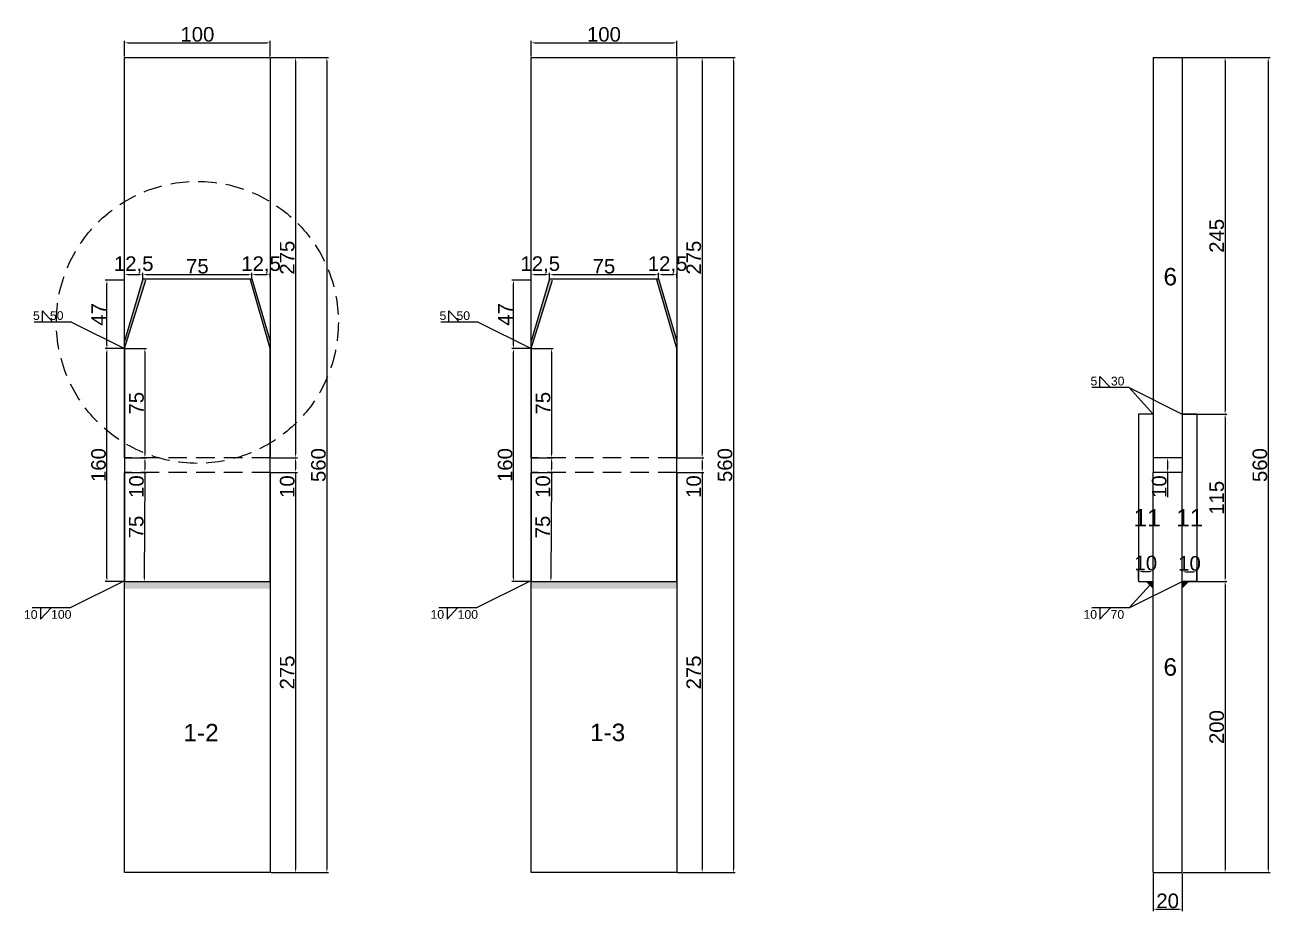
# Model space of a CAD drawing. Header units: millimetres. Extents: x 2042 to 9365, y 311 to 1128.
# Drawn here: x 7664 to 8520, y 391 to 1000 of the extents above; entities that cross this region are included whole.
import ezdxf

# ---------------------------------------------------------------- set-up
doc = ezdxf.new("R2010")
doc.units = ezdxf.units.MM
doc.linetypes.add('DASHED', pattern=[19.05, 12.7, -6.35])
for name, color, linetype in [('切平处', 3, 'DASHED'), ('尺寸标注', 6, 'Continuous'), ('标号', 4, 'Continuous'), ('焊缝', 250, 'Continuous')]:
    doc.layers.add(name, color=color, linetype=linetype)
doc.styles.get("Standard").update_dxf_attribs({"font": 'arial.ttf'})
doc.dimstyles.new('ISO-25-JHF', dxfattribs={"dimtxt": 10, "dimasz": 2.5, "dimexe": 1.25, "dimexo": 0.625, "dimtad": 1, "dimtxsty": 'Standard', "dimcen": 2.5, "dimadec": 0, "dimazin": 0, "dimtfac": 1, "dimtmove": 0, "dimatfit": 3, "dimfxl": 1, "dimarcsym": 0})

# ---------------------------------------------------------------- blocks, each defined once
blk = doc.blocks.new('*D207')
at = {"layer": 'Defpoints', "color": 0, "transparency": 16777216}
for p in [(8439.11, 417.42), (8459.11, 417.42), (8459.11, 392.23)]:
    blk.add_point(p, dxfattribs=at)
at = {"layer": '尺寸标注', "color": 0, "lineweight": -2, "transparency": 16777216}
for p, q in [((8439.11, 416.8), (8439.11, 390.98)), ((8459.11, 416.8), (8459.11, 390.98)), ((8441.61, 392.23), (8456.61, 392.23))]:
    blk.add_line(p, q, dxfattribs=at)
at = {"layer": '尺寸标注', "color": 0, "transparency": 16777216}
for points in [[(8441.61, 392.64), (8441.61, 391.81), (8439.11, 392.23)], [(8456.61, 392.64), (8456.61, 391.81), (8459.11, 392.23)]]:
    blk.add_solid(points, dxfattribs=at)
at = {"layer": '尺寸标注', "color": 0, "transparency": 16777216, "insert": (8449.11, 397.96), "char_height": 10, "attachment_point": 5}
blk.add_mtext('20', dxfattribs=at)
blk = doc.blocks.new('*D208')
at = {"layer": 'Defpoints', "color": 0, "transparency": 16777216}
for p in [(8429.11, 617.42), (8439.11, 624.31), (8439.11, 617.42)]:
    blk.add_point(p, dxfattribs=at)
at = {"layer": '尺寸标注', "color": 0, "lineweight": -2, "transparency": 16777216}
for p, q in [((8429.11, 618.05), (8429.11, 625.56)), ((8439.11, 618.05), (8439.11, 625.56)), ((8431.61, 624.31), (8436.61, 624.31))]:
    blk.add_line(p, q, dxfattribs=at)
at = {"layer": '尺寸标注', "color": 0, "transparency": 16777216}
for points in [[(8431.61, 624.72), (8431.61, 623.89), (8429.11, 624.31)], [(8436.61, 624.72), (8436.61, 623.89), (8439.11, 624.31)]]:
    blk.add_solid(points, dxfattribs=at)
at = {"layer": '尺寸标注', "color": 0, "transparency": 16777216, "insert": (8434.11, 630.04), "char_height": 10, "attachment_point": 5}
blk.add_mtext('10', dxfattribs=at)
blk = doc.blocks.new('*D209')
at = {"layer": 'Defpoints', "color": 0, "transparency": 16777216}
for p in [(8459.11, 617.42), (8469.11, 624.09), (8469.11, 617.42)]:
    blk.add_point(p, dxfattribs=at)
at = {"layer": '尺寸标注', "color": 0, "lineweight": -2, "transparency": 16777216}
for p, q in [((8459.11, 618.05), (8459.11, 625.34)), ((8469.11, 618.05), (8469.11, 625.34)), ((8461.61, 624.09), (8466.61, 624.09))]:
    blk.add_line(p, q, dxfattribs=at)
at = {"layer": '尺寸标注', "color": 0, "transparency": 16777216}
for points in [[(8461.61, 624.51), (8461.61, 623.68), (8459.11, 624.09)], [(8466.61, 624.51), (8466.61, 623.68), (8469.11, 624.09)]]:
    blk.add_solid(points, dxfattribs=at)
at = {"layer": '尺寸标注', "color": 0, "transparency": 16777216, "insert": (8464.11, 629.82), "char_height": 10, "attachment_point": 5}
blk.add_mtext('10', dxfattribs=at)
blk = doc.blocks.new('*D210')
at = {"layer": 'Defpoints', "color": 0, "transparency": 16777216}
for p in [(8459.11, 977.42), (8459.11, 732.42), (8488.58, 732.42)]:
    blk.add_point(p, dxfattribs=at)
at = {"layer": '尺寸标注', "color": 0, "lineweight": -2, "transparency": 16777216}
for p, q in [((8459.74, 977.42), (8489.83, 977.42)), ((8488.58, 974.92), (8488.58, 734.92)), ((8459.74, 732.42), (8489.83, 732.42))]:
    blk.add_line(p, q, dxfattribs=at)
at = {"layer": '尺寸标注', "color": 0, "transparency": 16777216}
for points in [[(8488.16, 974.92), (8489, 974.92), (8488.58, 977.42)], [(8488.16, 734.92), (8489, 734.92), (8488.58, 732.42)]]:
    blk.add_solid(points, dxfattribs=at)
at = {"layer": '尺寸标注', "color": 0, "transparency": 16777216, "insert": (8482.85, 854.92), "char_height": 10, "attachment_point": 5, "rotation": 90}
blk.add_mtext('245', dxfattribs=at)
blk = doc.blocks.new('*D211')
at = {"layer": 'Defpoints', "color": 0, "transparency": 16777216}
for p in [(8469.11, 732.42), (8469.11, 617.42), (8488.58, 617.42)]:
    blk.add_point(p, dxfattribs=at)
at = {"layer": '尺寸标注', "color": 0, "lineweight": -2, "transparency": 16777216}
for p, q in [((8469.74, 732.42), (8489.83, 732.42)), ((8488.58, 729.92), (8488.58, 619.92)), ((8469.74, 617.42), (8489.83, 617.42))]:
    blk.add_line(p, q, dxfattribs=at)
at = {"layer": '尺寸标注', "color": 0, "transparency": 16777216}
for points in [[(8488.16, 729.92), (8489, 729.92), (8488.58, 732.42)], [(8488.16, 619.92), (8489, 619.92), (8488.58, 617.42)]]:
    blk.add_solid(points, dxfattribs=at)
at = {"layer": '尺寸标注', "color": 0, "transparency": 16777216, "insert": (8482.85, 674.92), "char_height": 10, "attachment_point": 5, "rotation": 90}
blk.add_mtext('115', dxfattribs=at)
blk = doc.blocks.new('*D212')
at = {"layer": 'Defpoints', "color": 0, "transparency": 16777216}
for p in [(8459.11, 617.42), (8459.11, 417.42), (8488.58, 417.42)]:
    blk.add_point(p, dxfattribs=at)
at = {"layer": '尺寸标注', "color": 0, "lineweight": -2, "transparency": 16777216}
for p, q in [((8459.74, 617.42), (8489.83, 617.42)), ((8488.58, 614.92), (8488.58, 419.92)), ((8459.74, 417.42), (8489.83, 417.42))]:
    blk.add_line(p, q, dxfattribs=at)
at = {"layer": '尺寸标注', "color": 0, "transparency": 16777216}
for points in [[(8488.16, 614.92), (8489, 614.92), (8488.58, 617.42)], [(8488.16, 419.92), (8489, 419.92), (8488.58, 417.42)]]:
    blk.add_solid(points, dxfattribs=at)
at = {"layer": '尺寸标注', "color": 0, "transparency": 16777216, "insert": (8482.85, 517.42), "char_height": 10, "attachment_point": 5, "rotation": 90}
blk.add_mtext('200', dxfattribs=at)
blk = doc.blocks.new('*D171')
at = {"layer": 'Defpoints', "color": 0, "transparency": 16777216}
for p in [(8459.74, 977.42), (8459.74, 417.42), (8518.25, 417.42)]:
    blk.add_point(p, dxfattribs=at)
at = {"layer": '尺寸标注', "color": 0, "lineweight": -2, "transparency": 16777216}
for p, q in [((8460.36, 977.42), (8519.5, 977.42)), ((8518.25, 974.92), (8518.25, 419.92)), ((8460.36, 417.42), (8519.5, 417.42))]:
    blk.add_line(p, q, dxfattribs=at)
at = {"layer": '尺寸标注', "color": 0, "transparency": 16777216}
for points in [[(8517.83, 974.92), (8518.67, 974.92), (8518.25, 977.42)], [(8517.83, 419.92), (8518.67, 419.92), (8518.25, 417.42)]]:
    blk.add_solid(points, dxfattribs=at)
at = {"layer": '尺寸标注', "color": 0, "transparency": 16777216, "insert": (8512.52, 697.42), "char_height": 10, "attachment_point": 5, "rotation": 90}
blk.add_mtext('560', dxfattribs=at)
blk = doc.blocks.new('*D213')
at = {"layer": 'Defpoints', "color": 0, "transparency": 16777216}
for p in [(8459.11, 702.42), (8449.11, 692.42), (8459.11, 692.42)]:
    blk.add_point(p, dxfattribs=at)
at = {"layer": '尺寸标注', "color": 0, "lineweight": -2, "transparency": 16777216}
for p, q in [((8458.49, 702.42), (8447.86, 702.42)), ((8449.11, 699.92), (8449.11, 694.92)), ((8458.49, 692.42), (8447.86, 692.42)), ((8449.11, 692.42), (8449.11, 675.32))]:
    blk.add_line(p, q, dxfattribs=at)
at = {"layer": '尺寸标注', "color": 0, "transparency": 16777216}
for points in [[(8448.7, 699.92), (8449.53, 699.92), (8449.11, 702.42)], [(8448.7, 694.92), (8449.53, 694.92), (8449.11, 692.42)]]:
    blk.add_solid(points, dxfattribs=at)
at = {"layer": '尺寸标注', "color": 0, "transparency": 16777216, "insert": (8443.38, 682.62), "char_height": 10, "attachment_point": 5, "rotation": 90}
blk.add_mtext('10', dxfattribs=at)
blk = doc.blocks.new('*D252')
at = {"layer": 'Defpoints', "color": 0, "transparency": 16777216}
for p in [(7832.44, 987.56), (7732.44, 977.42), (7832.44, 977.42)]:
    blk.add_point(p, dxfattribs=at)
at = {"layer": '尺寸标注', "color": 0, "lineweight": -2, "transparency": 16777216}
for p, q in [((7732.44, 978.05), (7732.44, 988.81)), ((7734.94, 987.56), (7829.94, 987.56)), ((7832.44, 978.05), (7832.44, 988.81))]:
    blk.add_line(p, q, dxfattribs=at)
at = {"layer": '尺寸标注', "color": 0, "transparency": 16777216}
for points in [[(7734.94, 987.98), (7734.94, 987.14), (7732.44, 987.56)], [(7829.94, 987.98), (7829.94, 987.14), (7832.44, 987.56)]]:
    blk.add_solid(points, dxfattribs=at)
at = {"layer": '尺寸标注', "color": 0, "transparency": 16777216, "insert": (7782.44, 993.29), "char_height": 10, "attachment_point": 5}
blk.add_mtext('100', dxfattribs=at)
blk = doc.blocks.new('*D253')
at = {"layer": 'Defpoints', "color": 0, "transparency": 16777216}
for p in [(7832.44, 977.42), (7832.44, 702.42), (7849.92, 702.42)]:
    blk.add_point(p, dxfattribs=at)
at = {"layer": '尺寸标注', "color": 0, "lineweight": -2, "transparency": 16777216}
for p, q in [((7833.07, 977.42), (7851.17, 977.42)), ((7849.92, 974.92), (7849.92, 704.92)), ((7833.07, 702.42), (7851.17, 702.42))]:
    blk.add_line(p, q, dxfattribs=at)
at = {"layer": '尺寸标注', "color": 0, "transparency": 16777216}
for points in [[(7849.51, 974.92), (7850.34, 974.92), (7849.92, 977.42)], [(7849.51, 704.92), (7850.34, 704.92), (7849.92, 702.42)]]:
    blk.add_solid(points, dxfattribs=at)
at = {"layer": '尺寸标注', "color": 0, "transparency": 16777216, "insert": (7844.19, 839.92), "char_height": 10, "attachment_point": 5, "rotation": 90}
blk.add_mtext('275', dxfattribs=at)
blk = doc.blocks.new('*D246')
at = {"layer": 'Defpoints', "color": 0, "transparency": 16777216}
for p in [(7720.29, 777.42), (7732.44, 777.42), (7732.44, 617.42)]:
    blk.add_point(p, dxfattribs=at)
at = {"layer": '尺寸标注', "color": 0, "lineweight": -2, "transparency": 16777216}
for p, q in [((7731.82, 777.42), (7719.04, 777.42)), ((7720.29, 619.92), (7720.29, 774.92)), ((7731.82, 617.42), (7719.04, 617.42))]:
    blk.add_line(p, q, dxfattribs=at)
at = {"layer": '尺寸标注', "color": 0, "transparency": 16777216}
for points in [[(7719.87, 774.92), (7720.7, 774.92), (7720.29, 777.42)], [(7719.87, 619.92), (7720.7, 619.92), (7720.29, 617.42)]]:
    blk.add_solid(points, dxfattribs=at)
at = {"layer": '尺寸标注', "color": 0, "transparency": 16777216, "insert": (7714.55, 697.42), "char_height": 10, "attachment_point": 5, "rotation": 90}
blk.add_mtext('160', dxfattribs=at)
blk = doc.blocks.new('*D254')
at = {"layer": 'Defpoints', "color": 0, "transparency": 16777216}
for p in [(7832.44, 702.42), (7832.44, 692.42), (7849.92, 692.42)]:
    blk.add_point(p, dxfattribs=at)
at = {"layer": '尺寸标注', "color": 0, "lineweight": -2, "transparency": 16777216}
for p, q in [((7833.07, 702.42), (7851.17, 702.42)), ((7849.92, 699.92), (7849.92, 694.92)), ((7833.07, 692.42), (7851.17, 692.42)), ((7849.92, 692.42), (7849.92, 675.32))]:
    blk.add_line(p, q, dxfattribs=at)
at = {"layer": '尺寸标注', "color": 0, "transparency": 16777216}
for points in [[(7849.51, 699.92), (7850.34, 699.92), (7849.92, 702.42)], [(7849.51, 694.92), (7850.34, 694.92), (7849.92, 692.42)]]:
    blk.add_solid(points, dxfattribs=at)
at = {"layer": '尺寸标注', "color": 0, "transparency": 16777216, "insert": (7844.19, 682.62), "char_height": 10, "attachment_point": 5, "rotation": 90}
blk.add_mtext('10', dxfattribs=at)
blk = doc.blocks.new('*D255')
at = {"layer": 'Defpoints', "color": 0, "transparency": 16777216}
for p in [(7832.44, 692.42), (7832.44, 417.42), (7849.92, 417.42)]:
    blk.add_point(p, dxfattribs=at)
at = {"layer": '尺寸标注', "color": 0, "lineweight": -2, "transparency": 16777216}
for p, q in [((7833.07, 692.42), (7851.17, 692.42)), ((7849.92, 689.92), (7849.92, 419.92)), ((7833.07, 417.42), (7851.17, 417.42))]:
    blk.add_line(p, q, dxfattribs=at)
at = {"layer": '尺寸标注', "color": 0, "transparency": 16777216}
for points in [[(7849.51, 689.92), (7850.34, 689.92), (7849.92, 692.42)], [(7849.51, 419.92), (7850.34, 419.92), (7849.92, 417.42)]]:
    blk.add_solid(points, dxfattribs=at)
at = {"layer": '尺寸标注', "color": 0, "transparency": 16777216, "insert": (7844.19, 554.92), "char_height": 10, "attachment_point": 5, "rotation": 90}
blk.add_mtext('275', dxfattribs=at)
blk = doc.blocks.new('*D247')
at = {"layer": 'Defpoints', "color": 0, "transparency": 16777216}
for p in [(7832.44, 977.42), (7832.44, 417.42), (7871.37, 417.42)]:
    blk.add_point(p, dxfattribs=at)
at = {"layer": '尺寸标注', "color": 0, "lineweight": -2, "transparency": 16777216}
for p, q in [((7833.07, 977.42), (7872.62, 977.42)), ((7871.37, 974.92), (7871.37, 419.92)), ((7833.07, 417.42), (7872.62, 417.42))]:
    blk.add_line(p, q, dxfattribs=at)
at = {"layer": '尺寸标注', "color": 0, "transparency": 16777216}
for points in [[(7870.96, 974.92), (7871.79, 974.92), (7871.37, 977.42)], [(7870.96, 419.92), (7871.79, 419.92), (7871.37, 417.42)]]:
    blk.add_solid(points, dxfattribs=at)
at = {"layer": '尺寸标注', "color": 0, "transparency": 16777216, "insert": (7865.64, 697.42), "char_height": 10, "attachment_point": 5, "rotation": 90}
blk.add_mtext('560', dxfattribs=at)
blk = doc.blocks.new('*D256')
at = {"layer": 'Defpoints', "color": 0, "transparency": 16777216}
for p in [(7732.44, 777.42), (7732.44, 702.42), (7746.33, 702.42)]:
    blk.add_point(p, dxfattribs=at)
at = {"layer": '尺寸标注', "color": 0, "lineweight": -2, "transparency": 16777216}
for p, q in [((7733.07, 777.42), (7747.58, 777.42)), ((7746.33, 774.92), (7746.33, 704.92)), ((7733.07, 702.42), (7747.58, 702.42))]:
    blk.add_line(p, q, dxfattribs=at)
at = {"layer": '尺寸标注', "color": 0, "transparency": 16777216}
for points in [[(7745.92, 774.92), (7746.75, 774.92), (7746.33, 777.42)], [(7745.92, 704.92), (7746.75, 704.92), (7746.33, 702.42)]]:
    blk.add_solid(points, dxfattribs=at)
at = {"layer": '尺寸标注', "color": 0, "transparency": 16777216, "insert": (7740.62, 739.92), "char_height": 10, "attachment_point": 5, "rotation": 90}
blk.add_mtext('75', dxfattribs=at)
blk = doc.blocks.new('*D257')
at = {"layer": 'Defpoints', "color": 0, "transparency": 16777216}
for p in [(7732.44, 702.42), (7732.44, 692.42), (7746.33, 692.42)]:
    blk.add_point(p, dxfattribs=at)
at = {"layer": '尺寸标注', "color": 0, "lineweight": -2, "transparency": 16777216}
for p, q in [((7733.07, 702.42), (7747.58, 702.42)), ((7746.33, 699.92), (7746.33, 694.92)), ((7733.07, 692.42), (7747.58, 692.42)), ((7746.33, 692.42), (7746.33, 675.32))]:
    blk.add_line(p, q, dxfattribs=at)
at = {"layer": '尺寸标注', "color": 0, "transparency": 16777216}
for points in [[(7745.92, 699.92), (7746.75, 699.92), (7746.33, 702.42)], [(7745.92, 694.92), (7746.75, 694.92), (7746.33, 692.42)]]:
    blk.add_solid(points, dxfattribs=at)
at = {"layer": '尺寸标注', "color": 0, "transparency": 16777216, "insert": (7740.6, 682.62), "char_height": 10, "attachment_point": 5, "rotation": 90}
blk.add_mtext('10', dxfattribs=at)
blk = doc.blocks.new('*D248')
at = {"layer": 'Defpoints', "color": 0, "transparency": 16777216}
for p in [(7732.44, 692.42), (7732.08, 617.42), (7745.97, 617.36)]:
    blk.add_point(p, dxfattribs=at)
at = {"layer": '尺寸标注', "color": 0, "lineweight": -2, "transparency": 16777216}
for p, q in [((7733.07, 692.42), (7747.58, 692.35)), ((7746.32, 689.86), (7745.98, 619.86)), ((7732.7, 617.42), (7747.22, 617.35))]:
    blk.add_line(p, q, dxfattribs=at)
at = {"layer": '尺寸标注', "color": 0, "transparency": 16777216}
for points in [[(7745.91, 689.86), (7746.74, 689.85), (7746.33, 692.36)], [(7745.56, 619.86), (7746.4, 619.85), (7745.97, 617.36)]]:
    blk.add_solid(points, dxfattribs=at)
at = {"layer": '尺寸标注', "color": 0, "transparency": 16777216, "insert": (7740.44, 654.88), "char_height": 10, "attachment_point": 5, "rotation": 89.72111}
blk.add_mtext('75', dxfattribs=at)
blk = doc.blocks.new('*D258')
at = {"layer": 'Defpoints', "color": 0, "transparency": 16777216}
for p in [(7720.29, 824.42), (7732.44, 824.42), (7732.44, 777.42)]:
    blk.add_point(p, dxfattribs=at)
at = {"layer": '尺寸标注', "color": 0, "lineweight": -2, "transparency": 16777216}
for p, q in [((7731.82, 824.42), (7719.04, 824.42)), ((7720.29, 779.92), (7720.29, 821.92)), ((7731.82, 777.42), (7719.04, 777.42))]:
    blk.add_line(p, q, dxfattribs=at)
at = {"layer": '尺寸标注', "color": 0, "transparency": 16777216}
for points in [[(7719.87, 821.92), (7720.7, 821.92), (7720.29, 824.42)], [(7719.87, 779.92), (7720.7, 779.92), (7720.29, 777.42)]]:
    blk.add_solid(points, dxfattribs=at)
at = {"layer": '尺寸标注', "color": 0, "transparency": 16777216, "insert": (7714.66, 800.92), "char_height": 10, "attachment_point": 5, "rotation": 89.99989}
blk.add_mtext('47', dxfattribs=at)
blk = doc.blocks.new('*D249')
at = {"layer": 'Defpoints', "color": 0, "transparency": 16777216}
for p in [(7732.44, 824.83), (7744.94, 828.27), (7744.94, 824.83)]:
    blk.add_point(p, dxfattribs=at)
at = {"layer": '尺寸标注', "color": 0, "lineweight": -2, "transparency": 16777216}
for p, q in [((7732.44, 825.45), (7732.44, 829.52)), ((7734.94, 828.27), (7742.44, 828.27)), ((7744.94, 825.45), (7744.94, 829.52))]:
    blk.add_line(p, q, dxfattribs=at)
at = {"layer": '尺寸标注', "color": 0, "transparency": 16777216}
for points in [[(7734.94, 828.68), (7734.94, 827.85), (7732.44, 828.27)], [(7742.44, 828.68), (7742.44, 827.85), (7744.94, 828.27)]]:
    blk.add_solid(points, dxfattribs=at)
at = {"layer": '尺寸标注', "color": 0, "transparency": 16777216, "insert": (7738.69, 834.9), "char_height": 10, "attachment_point": 5}
blk.add_mtext('12,5', dxfattribs=at)
blk = doc.blocks.new('*D250')
at = {"layer": 'Defpoints', "color": 0, "transparency": 16777216}
for p in [(7744.94, 824.78), (7819.94, 828.27), (7819.94, 824.78)]:
    blk.add_point(p, dxfattribs=at)
at = {"layer": '尺寸标注', "color": 0, "lineweight": -2, "transparency": 16777216}
for p, q in [((7744.94, 825.41), (7744.94, 829.52)), ((7747.44, 828.27), (7817.44, 828.27)), ((7819.94, 825.41), (7819.94, 829.52))]:
    blk.add_line(p, q, dxfattribs=at)
at = {"layer": '尺寸标注', "color": 0, "transparency": 16777216}
for points in [[(7747.44, 828.68), (7747.44, 827.85), (7744.94, 828.27)], [(7817.44, 828.68), (7817.44, 827.85), (7819.94, 828.27)]]:
    blk.add_solid(points, dxfattribs=at)
at = {"layer": '尺寸标注', "color": 0, "transparency": 16777216, "insert": (7782.44, 833.98), "char_height": 10, "attachment_point": 5}
blk.add_mtext('75', dxfattribs=at)
blk = doc.blocks.new('*D251')
at = {"layer": 'Defpoints', "color": 0, "transparency": 16777216}
for p in [(7819.94, 825.41), (7832.44, 828.27), (7832.44, 825.41)]:
    blk.add_point(p, dxfattribs=at)
at = {"layer": '尺寸标注', "color": 0, "lineweight": -2, "transparency": 16777216}
for p, q in [((7819.94, 826.03), (7819.94, 829.52)), ((7822.44, 828.27), (7829.94, 828.27)), ((7832.44, 826.03), (7832.44, 829.52))]:
    blk.add_line(p, q, dxfattribs=at)
at = {"layer": '尺寸标注', "color": 0, "transparency": 16777216}
for points in [[(7822.44, 828.68), (7822.44, 827.85), (7819.94, 828.27)], [(7829.94, 828.68), (7829.94, 827.85), (7832.44, 828.27)]]:
    blk.add_solid(points, dxfattribs=at)
at = {"layer": '尺寸标注', "color": 0, "transparency": 16777216, "insert": (7826.19, 834.9), "char_height": 10, "attachment_point": 5}
blk.add_mtext('12,5', dxfattribs=at)
blk = doc.blocks.new('*D265')
at = {"layer": 'Defpoints', "color": 0, "transparency": 16777216}
for p in [(8111.78, 987.56), (8011.78, 977.42), (8111.78, 977.42)]:
    blk.add_point(p, dxfattribs=at)
at = {"layer": '尺寸标注', "color": 0, "lineweight": -2, "transparency": 16777216}
for p, q in [((8011.78, 978.05), (8011.78, 988.81)), ((8014.28, 987.56), (8109.28, 987.56)), ((8111.78, 978.05), (8111.78, 988.81))]:
    blk.add_line(p, q, dxfattribs=at)
at = {"layer": '尺寸标注', "color": 0, "transparency": 16777216}
for points in [[(8014.28, 987.98), (8014.28, 987.14), (8011.78, 987.56)], [(8109.28, 987.98), (8109.28, 987.14), (8111.78, 987.56)]]:
    blk.add_solid(points, dxfattribs=at)
at = {"layer": '尺寸标注', "color": 0, "transparency": 16777216, "insert": (8061.78, 993.29), "char_height": 10, "attachment_point": 5}
blk.add_mtext('100', dxfattribs=at)
blk = doc.blocks.new('*D266')
at = {"layer": 'Defpoints', "color": 0, "transparency": 16777216}
for p in [(8111.78, 977.42), (8111.78, 702.42), (8129.26, 702.42)]:
    blk.add_point(p, dxfattribs=at)
at = {"layer": '尺寸标注', "color": 0, "lineweight": -2, "transparency": 16777216}
for p, q in [((8112.41, 977.42), (8130.51, 977.42)), ((8129.26, 974.92), (8129.26, 704.92)), ((8112.41, 702.42), (8130.51, 702.42))]:
    blk.add_line(p, q, dxfattribs=at)
at = {"layer": '尺寸标注', "color": 0, "transparency": 16777216}
for points in [[(8128.85, 974.92), (8129.68, 974.92), (8129.26, 977.42)], [(8128.85, 704.92), (8129.68, 704.92), (8129.26, 702.42)]]:
    blk.add_solid(points, dxfattribs=at)
at = {"layer": '尺寸标注', "color": 0, "transparency": 16777216, "insert": (8123.53, 839.92), "char_height": 10, "attachment_point": 5, "rotation": 90}
blk.add_mtext('275', dxfattribs=at)
blk = doc.blocks.new('*D259')
at = {"layer": 'Defpoints', "color": 0, "transparency": 16777216}
for p in [(7999.63, 777.42), (8011.78, 777.42), (8011.78, 617.42)]:
    blk.add_point(p, dxfattribs=at)
at = {"layer": '尺寸标注', "color": 0, "lineweight": -2, "transparency": 16777216}
for p, q in [((8011.16, 777.42), (7998.38, 777.42)), ((7999.63, 619.92), (7999.63, 774.92)), ((8011.16, 617.42), (7998.38, 617.42))]:
    blk.add_line(p, q, dxfattribs=at)
at = {"layer": '尺寸标注', "color": 0, "transparency": 16777216}
for points in [[(7999.21, 774.92), (8000.04, 774.92), (7999.63, 777.42)], [(7999.21, 619.92), (8000.04, 619.92), (7999.63, 617.42)]]:
    blk.add_solid(points, dxfattribs=at)
at = {"layer": '尺寸标注', "color": 0, "transparency": 16777216, "insert": (7993.9, 697.42), "char_height": 10, "attachment_point": 5, "rotation": 90}
blk.add_mtext('160', dxfattribs=at)
blk = doc.blocks.new('*D267')
at = {"layer": 'Defpoints', "color": 0, "transparency": 16777216}
for p in [(8111.78, 702.42), (8111.78, 692.42), (8129.26, 692.42)]:
    blk.add_point(p, dxfattribs=at)
at = {"layer": '尺寸标注', "color": 0, "lineweight": -2, "transparency": 16777216}
for p, q in [((8112.41, 702.42), (8130.51, 702.42)), ((8129.26, 699.92), (8129.26, 694.92)), ((8112.41, 692.42), (8130.51, 692.42)), ((8129.26, 692.42), (8129.26, 675.32))]:
    blk.add_line(p, q, dxfattribs=at)
at = {"layer": '尺寸标注', "color": 0, "transparency": 16777216}
for points in [[(8128.85, 699.92), (8129.68, 699.92), (8129.26, 702.42)], [(8128.85, 694.92), (8129.68, 694.92), (8129.26, 692.42)]]:
    blk.add_solid(points, dxfattribs=at)
at = {"layer": '尺寸标注', "color": 0, "transparency": 16777216, "insert": (8123.53, 682.62), "char_height": 10, "attachment_point": 5, "rotation": 90}
blk.add_mtext('10', dxfattribs=at)
blk = doc.blocks.new('*D268')
at = {"layer": 'Defpoints', "color": 0, "transparency": 16777216}
for p in [(8111.78, 692.42), (8111.78, 417.42), (8129.26, 417.42)]:
    blk.add_point(p, dxfattribs=at)
at = {"layer": '尺寸标注', "color": 0, "lineweight": -2, "transparency": 16777216}
for p, q in [((8112.41, 692.42), (8130.51, 692.42)), ((8129.26, 689.92), (8129.26, 419.92)), ((8112.41, 417.42), (8130.51, 417.42))]:
    blk.add_line(p, q, dxfattribs=at)
at = {"layer": '尺寸标注', "color": 0, "transparency": 16777216}
for points in [[(8128.85, 689.92), (8129.68, 689.92), (8129.26, 692.42)], [(8128.85, 419.92), (8129.68, 419.92), (8129.26, 417.42)]]:
    blk.add_solid(points, dxfattribs=at)
at = {"layer": '尺寸标注', "color": 0, "transparency": 16777216, "insert": (8123.53, 554.92), "char_height": 10, "attachment_point": 5, "rotation": 90}
blk.add_mtext('275', dxfattribs=at)
blk = doc.blocks.new('*D260')
at = {"layer": 'Defpoints', "color": 0, "transparency": 16777216}
for p in [(8111.78, 977.42), (8111.78, 417.42), (8150.72, 417.42)]:
    blk.add_point(p, dxfattribs=at)
at = {"layer": '尺寸标注', "color": 0, "lineweight": -2, "transparency": 16777216}
for p, q in [((8112.41, 977.42), (8151.97, 977.42)), ((8150.72, 974.92), (8150.72, 419.92)), ((8112.41, 417.42), (8151.97, 417.42))]:
    blk.add_line(p, q, dxfattribs=at)
at = {"layer": '尺寸标注', "color": 0, "transparency": 16777216}
for points in [[(8150.3, 974.92), (8151.13, 974.92), (8150.72, 977.42)], [(8150.3, 419.92), (8151.13, 419.92), (8150.72, 417.42)]]:
    blk.add_solid(points, dxfattribs=at)
at = {"layer": '尺寸标注', "color": 0, "transparency": 16777216, "insert": (8144.98, 697.42), "char_height": 10, "attachment_point": 5, "rotation": 90}
blk.add_mtext('560', dxfattribs=at)
blk = doc.blocks.new('*D269')
at = {"layer": 'Defpoints', "color": 0, "transparency": 16777216}
for p in [(8011.78, 777.42), (8011.78, 702.42), (8025.68, 702.42)]:
    blk.add_point(p, dxfattribs=at)
at = {"layer": '尺寸标注', "color": 0, "lineweight": -2, "transparency": 16777216}
for p, q in [((8012.41, 777.42), (8026.93, 777.42)), ((8025.68, 774.92), (8025.68, 704.92)), ((8012.41, 702.42), (8026.93, 702.42))]:
    blk.add_line(p, q, dxfattribs=at)
at = {"layer": '尺寸标注', "color": 0, "transparency": 16777216}
for points in [[(8025.26, 774.92), (8026.09, 774.92), (8025.68, 777.42)], [(8025.26, 704.92), (8026.09, 704.92), (8025.68, 702.42)]]:
    blk.add_solid(points, dxfattribs=at)
at = {"layer": '尺寸标注', "color": 0, "transparency": 16777216, "insert": (8019.97, 739.92), "char_height": 10, "attachment_point": 5, "rotation": 90}
blk.add_mtext('75', dxfattribs=at)
blk = doc.blocks.new('*D270')
at = {"layer": 'Defpoints', "color": 0, "transparency": 16777216}
for p in [(8011.78, 702.42), (8011.78, 692.42), (8025.68, 692.42)]:
    blk.add_point(p, dxfattribs=at)
at = {"layer": '尺寸标注', "color": 0, "lineweight": -2, "transparency": 16777216}
for p, q in [((8012.41, 702.42), (8026.93, 702.42)), ((8025.68, 699.92), (8025.68, 694.92)), ((8012.41, 692.42), (8026.93, 692.42)), ((8025.68, 692.42), (8025.68, 675.32))]:
    blk.add_line(p, q, dxfattribs=at)
at = {"layer": '尺寸标注', "color": 0, "transparency": 16777216}
for points in [[(8025.26, 699.92), (8026.09, 699.92), (8025.68, 702.42)], [(8025.26, 694.92), (8026.09, 694.92), (8025.68, 692.42)]]:
    blk.add_solid(points, dxfattribs=at)
at = {"layer": '尺寸标注', "color": 0, "transparency": 16777216, "insert": (8019.94, 682.62), "char_height": 10, "attachment_point": 5, "rotation": 90}
blk.add_mtext('10', dxfattribs=at)
blk = doc.blocks.new('*D261')
at = {"layer": 'Defpoints', "color": 0, "transparency": 16777216}
for p in [(8011.78, 692.42), (8011.42, 617.42), (8025.31, 617.36)]:
    blk.add_point(p, dxfattribs=at)
at = {"layer": '尺寸标注', "color": 0, "lineweight": -2, "transparency": 16777216}
for p, q in [((8012.41, 692.42), (8026.93, 692.35)), ((8025.66, 689.86), (8025.32, 619.86)), ((8012.04, 617.42), (8026.56, 617.35))]:
    blk.add_line(p, q, dxfattribs=at)
at = {"layer": '尺寸标注', "color": 0, "transparency": 16777216}
for points in [[(8025.25, 689.86), (8026.08, 689.85), (8025.68, 692.36)], [(8024.91, 619.86), (8025.74, 619.85), (8025.31, 617.36)]]:
    blk.add_solid(points, dxfattribs=at)
at = {"layer": '尺寸标注', "color": 0, "transparency": 16777216, "insert": (8019.78, 654.88), "char_height": 10, "attachment_point": 5, "rotation": 89.72111}
blk.add_mtext('75', dxfattribs=at)
blk = doc.blocks.new('*D271')
at = {"layer": 'Defpoints', "color": 0, "transparency": 16777216}
for p in [(7999.63, 824.42), (8011.78, 824.42), (8011.78, 777.42)]:
    blk.add_point(p, dxfattribs=at)
at = {"layer": '尺寸标注', "color": 0, "lineweight": -2, "transparency": 16777216}
for p, q in [((8011.16, 824.42), (7998.38, 824.42)), ((7999.63, 779.92), (7999.63, 821.92)), ((8011.16, 777.42), (7998.38, 777.42))]:
    blk.add_line(p, q, dxfattribs=at)
at = {"layer": '尺寸标注', "color": 0, "transparency": 16777216}
for points in [[(7999.21, 821.92), (8000.04, 821.92), (7999.63, 824.42)], [(7999.21, 779.92), (8000.04, 779.92), (7999.63, 777.42)]]:
    blk.add_solid(points, dxfattribs=at)
at = {"layer": '尺寸标注', "color": 0, "transparency": 16777216, "insert": (7994, 800.92), "char_height": 10, "attachment_point": 5, "rotation": 89.99989}
blk.add_mtext('47', dxfattribs=at)
blk = doc.blocks.new('*D262')
at = {"layer": 'Defpoints', "color": 0, "transparency": 16777216}
for p in [(8011.78, 824.83), (8024.28, 828.27), (8024.28, 824.83)]:
    blk.add_point(p, dxfattribs=at)
at = {"layer": '尺寸标注', "color": 0, "lineweight": -2, "transparency": 16777216}
for p, q in [((8011.78, 825.45), (8011.78, 829.52)), ((8014.28, 828.27), (8021.78, 828.27)), ((8024.28, 825.45), (8024.28, 829.52))]:
    blk.add_line(p, q, dxfattribs=at)
at = {"layer": '尺寸标注', "color": 0, "transparency": 16777216}
for points in [[(8014.28, 828.68), (8014.28, 827.85), (8011.78, 828.27)], [(8021.78, 828.68), (8021.78, 827.85), (8024.28, 828.27)]]:
    blk.add_solid(points, dxfattribs=at)
at = {"layer": '尺寸标注', "color": 0, "transparency": 16777216, "insert": (8018.03, 834.9), "char_height": 10, "attachment_point": 5}
blk.add_mtext('12,5', dxfattribs=at)
blk = doc.blocks.new('*D263')
at = {"layer": 'Defpoints', "color": 0, "transparency": 16777216}
for p in [(8024.28, 824.78), (8099.28, 828.27), (8099.28, 824.78)]:
    blk.add_point(p, dxfattribs=at)
at = {"layer": '尺寸标注', "color": 0, "lineweight": -2, "transparency": 16777216}
for p, q in [((8024.28, 825.41), (8024.28, 829.52)), ((8026.78, 828.27), (8096.78, 828.27)), ((8099.28, 825.41), (8099.28, 829.52))]:
    blk.add_line(p, q, dxfattribs=at)
at = {"layer": '尺寸标注', "color": 0, "transparency": 16777216}
for points in [[(8026.78, 828.68), (8026.78, 827.85), (8024.28, 828.27)], [(8096.78, 828.68), (8096.78, 827.85), (8099.28, 828.27)]]:
    blk.add_solid(points, dxfattribs=at)
at = {"layer": '尺寸标注', "color": 0, "transparency": 16777216, "insert": (8061.78, 833.98), "char_height": 10, "attachment_point": 5}
blk.add_mtext('75', dxfattribs=at)
blk = doc.blocks.new('*D264')
at = {"layer": 'Defpoints', "color": 0, "transparency": 16777216}
for p in [(8099.28, 825.41), (8111.78, 828.27), (8111.78, 825.41)]:
    blk.add_point(p, dxfattribs=at)
at = {"layer": '尺寸标注', "color": 0, "lineweight": -2, "transparency": 16777216}
for p, q in [((8099.28, 826.03), (8099.28, 829.52)), ((8101.78, 828.27), (8109.28, 828.27)), ((8111.78, 826.03), (8111.78, 829.52))]:
    blk.add_line(p, q, dxfattribs=at)
at = {"layer": '尺寸标注', "color": 0, "transparency": 16777216}
for points in [[(8101.78, 828.68), (8101.78, 827.85), (8099.28, 828.27)], [(8109.28, 828.68), (8109.28, 827.85), (8111.78, 828.27)]]:
    blk.add_solid(points, dxfattribs=at)
at = {"layer": '尺寸标注', "color": 0, "transparency": 16777216, "insert": (8105.53, 834.9), "char_height": 10, "attachment_point": 5}
blk.add_mtext('12,5', dxfattribs=at)

msp = doc.modelspace()

# ---------------------------------------------------------------- hatches: boundary and pattern name
at = {"layer": '焊缝'}
h = msp.add_hatch(color=250, dxfattribs=at)
h.dxf.hatch_style = 1
h.paths.add_polyline_path([(7732.444, 782.526), (7732.444, 777.423), (7747.029, 824.484), (7744.944, 825.455)])
h = msp.add_hatch(color=250, dxfattribs=at)
h.dxf.hatch_style = 1
h.paths.add_polyline_path([(7832.444, 782.526), (7832.444, 777.423), (7818.401, 824.476), (7819.943, 825.408)])
h = msp.add_hatch(color=250, dxfattribs=at)
h.dxf.hatch_style = 1
h.paths.add_polyline_path([(8011.785, 782.526), (8011.785, 777.423), (8026.37, 824.484), (8024.285, 825.455)])
h = msp.add_hatch(color=250, dxfattribs=at)
h.dxf.hatch_style = 1
h.paths.add_polyline_path([(8111.785, 782.526), (8111.785, 777.423), (8097.742, 824.476), (8099.284, 825.408)])
h = msp.add_hatch(color=250, dxfattribs=at)
h.dxf.hatch_style = 1
h.paths.add_polyline_path([(7732.444, 612.423), (7732.444, 617.423), (7832.444, 617.423), (7832.439, 612.423)])
h = msp.add_hatch(color=250, dxfattribs=at)
h.dxf.hatch_style = 1
h.paths.add_polyline_path([(8011.785, 612.423), (8011.785, 617.423), (8111.785, 617.423), (8111.78, 612.423)])
h = msp.add_hatch(color=250, dxfattribs=at)
h.dxf.hatch_style = 1
h.paths.add_polyline_path([(8439.112, 612.423), (8434.112, 617.423), (8439.112, 617.423)])
h = msp.add_hatch(color=250, dxfattribs=at)
h.dxf.hatch_style = 1
h.paths.add_polyline_path([(8459.112, 612.423), (8464.112, 617.423), (8459.112, 617.423)])

# ---------------------------------------------------------------- linework, layer by layer
for p, q in [((7732.444, 977.423), (7832.444, 977.423)), ((7732.444, 702.423), (7732.444, 977.423)), ((7832.444, 977.423), (7832.444, 702.423)), ((8011.785, 977.423), (8111.785, 977.423)), ((8011.785, 702.423), (8011.785, 977.423)), ((8111.785, 977.423), (8111.785, 702.423)), ((8439.112, 977.423), (8459.112, 977.423)), ((8439.112, 977.423), (8439.112, 702.423)), ((8459.112, 977.423), (8459.112, 702.423)), ((7744.944, 825.455), (7819.944, 825.408)), ((8024.285, 825.455), (8099.285, 825.408)), ((7732.444, 777.423), (7732.444, 617.423)), ((7832.444, 617.423), (7832.444, 777.423)), ((8011.785, 777.423), (8011.785, 617.423)), ((8111.785, 617.423), (8111.785, 777.423)), ((8429.112, 732.423), (8429.112, 617.423)), ((8439.112, 732.423), (8429.112, 732.423)), ((8469.112, 732.423), (8459.112, 732.423)), ((8469.112, 732.423), (8469.112, 617.423)), ((8459.112, 702.423), (8439.112, 702.423)), ((8439.112, 702.423), (8439.112, 692.423)), ((8459.112, 702.423), (8459.112, 692.423)), ((7732.444, 417.423), (7732.444, 692.423)), ((7832.444, 692.423), (7832.444, 417.423)), ((8011.785, 417.423), (8011.785, 692.423)), ((8111.785, 692.423), (8111.785, 417.423)), ((8459.112, 692.423), (8439.112, 692.423)), ((8439.112, 417.423), (8439.112, 692.423)), ((8459.112, 417.423), (8459.112, 692.423)), ((7732.444, 617.423), (7832.444, 617.423)), ((8011.785, 617.423), (8111.785, 617.423)), ((8429.112, 617.423), (8439.112, 617.423)), ((8469.112, 617.423), (8459.112, 617.423)), ((7832.444, 417.423), (7732.444, 417.423)), ((8111.785, 417.423), (8011.785, 417.423)), ((8439.112, 417.423), (8459.112, 417.423))]:
    msp.add_line(p, q)
at = {"linetype": 'DASHED'}
for p, q in [((7832.444, 702.423), (7732.444, 702.423)), ((8111.785, 702.423), (8011.785, 702.423)), ((7832.444, 692.423), (7732.444, 692.423)), ((8111.785, 692.423), (8011.785, 692.423))]:
    msp.add_line(p, q, dxfattribs=at)
at = {"layer": '切平处'}
msp.add_circle((7782.419, 795.486), 96.875, dxfattribs=at)
at = {"layer": '尺寸标注'}
for p, q in [((7675.939, 795.613), (7675.939, 803.378)), ((7675.939, 803.378), (7683.171, 795.613)), ((7955.28, 795.613), (7955.28, 803.378)), ((7955.28, 803.378), (7962.512, 795.613)), ((7696.052, 795.613), (7670.289, 795.613)), ((7696.052, 795.613), (7732.444, 777.423)), ((7975.393, 795.613), (7949.63, 795.613)), ((7975.393, 795.613), (8011.785, 777.423)), ((8402.608, 750.613), (8402.608, 758.378)), ((8402.608, 758.378), (8409.839, 750.613)), ((8422.721, 750.613), (8396.958, 750.613)), ((8439.112, 732.423), (8422.721, 750.613)), ((8422.721, 750.613), (8459.112, 732.423)), ((7694.739, 599.234), (7731.13, 617.423)), ((7974.08, 599.234), (8010.471, 617.423)), ((8439.112, 617.423), (8422.721, 599.234)), ((8422.721, 599.234), (8459.112, 617.423)), ((7694.739, 599.234), (7668.976, 599.234)), ((7674.626, 599.234), (7674.626, 591.469)), ((7674.626, 591.469), (7681.857, 599.234)), ((7974.08, 599.234), (7948.317, 599.234)), ((7953.967, 599.234), (7953.967, 591.469)), ((7953.967, 591.469), (7961.198, 599.234)), ((8422.721, 599.234), (8396.958, 599.234)), ((8402.608, 599.234), (8402.608, 591.469)), ((8402.608, 591.469), (8409.839, 599.234))]:
    msp.add_line(p, q, dxfattribs=at)
at = {"layer": '焊缝'}
for p, q in [((7744.944, 825.455), (7732.439, 782.526)), ((7732.444, 777.423), (7747.029, 824.484)), ((7832.444, 777.423), (7818.889, 824.617)), ((7819.943, 825.408), (7832.449, 782.526)), ((8024.285, 825.455), (8011.78, 782.526)), ((8011.785, 777.423), (8026.37, 824.484)), ((8111.785, 777.423), (8098.23, 824.617)), ((8099.284, 825.408), (8111.79, 782.526)), ((7732.444, 617.423), (7832.444, 617.423)), ((8011.785, 617.423), (8111.785, 617.423))]:
    msp.add_line(p, q, dxfattribs=at)

# ---------------------------------------------------------------- texts
at = {"layer": '尺寸标注', "char_height": 6}
for s, insert, attachment_point in [('5   50', (7669.469, 803.13), 1), ('5   50', (7948.81, 803.13), 1), ('5    30', (8396.138, 758.13), 1), ('\\pt0;10    100', (7663.284, 591.717), 7), ('\\pt0;10    100', (7942.625, 591.717), 7), ('\\pt0;10    70', (8391.266, 591.717), 7)]:
    msp.add_mtext_dynamic_manual_height_columns(s, width=68.30832, gutter_width=12.5, heights=[0], dxfattribs=dict(at, insert=insert, attachment_point=attachment_point))
at = {"layer": '标号', "char_height": 12, "attachment_point": 7}
for s, insert in [('6 ', (8446.248, 820.713)), ('11 ', (8425.69, 655.284)), ('11 ', (8454.99, 655.284)), ('6 ', (8446.248, 552.539)), ('1-2', (7772.859, 507.589)), ('1-3', (8052.2, 507.589))]:
    msp.add_mtext_dynamic_manual_height_columns(s, width=70.10425, gutter_width=12.5, heights=[0], dxfattribs=dict(at, insert=insert))

# ---------------------------------------------------------------- dimensions: what is measured, and where the dimension line sits
at = {"layer": '尺寸标注'}
for p1, p2, distance, picture, middle in [((7732.444, 977.423), (7832.444, 977.423), 10.138, '*D252', (7782.444, 993.292)), ((8011.785, 977.423), (8111.785, 977.423), 10.138, '*D265', (8061.785, 993.292)), ((7832.444, 977.423), (7832.444, 702.423), 17.478, '*D253', (7844.191, 839.923)), ((7832.444, 977.423), (7832.444, 417.423), 38.931, '*D247', (7865.643, 697.423)), ((8111.785, 977.423), (8111.785, 702.423), 17.478, '*D266', (8123.532, 839.923)), ((8111.785, 977.423), (8111.785, 417.423), 38.931, '*D260', (8144.984, 697.423)), ((8459.112, 977.423), (8459.112, 732.423), 29.467, '*D210', (8482.848, 854.923)), ((7744.944, 824.783), (7819.944, 824.783), 3.484, '*D250', (7782.444, 833.978)), ((8024.285, 824.783), (8099.285, 824.783), 3.484, '*D263', (8061.785, 833.978)), ((7732.444, 777.423), (7732.444, 824.423), 12.158, '*D258', (7714.661, 800.923)), ((8011.785, 777.423), (8011.785, 824.423), 12.158, '*D271', (7994.002, 800.923)), ((7732.444, 617.423), (7732.444, 777.423), 12.158, '*D246', (7714.555, 697.423)), ((7732.444, 777.423), (7732.444, 702.423), 13.891, '*D256', (7740.624, 739.923)), ((8011.785, 617.423), (8011.785, 777.423), 12.158, '*D259', (7993.896, 697.423)), ((8011.785, 777.423), (8011.785, 702.423), 13.891, '*D269', (8019.965, 739.923)), ((8469.112, 732.423), (8469.112, 617.423), 19.467, '*D211', (8482.848, 674.923)), ((7732.444, 702.423), (7732.444, 692.423), 13.891, '*D257', (7740.604, 682.624)), ((7832.444, 702.423), (7832.444, 692.423), 17.478, '*D254', (7844.191, 682.624)), ((8011.785, 702.423), (8011.785, 692.423), 13.891, '*D270', (8019.945, 682.624)), ((8111.785, 702.423), (8111.785, 692.423), 17.478, '*D267', (8123.532, 682.624)), ((8459.112, 702.423), (8459.112, 692.423), -10, '*D213', (8443.381, 682.624)), ((7732.444, 692.423), (7732.079, 617.423), 13.891, '*D248', (7740.441, 654.884)), ((7832.444, 692.423), (7832.444, 417.423), 17.478, '*D255', (7844.191, 554.923)), ((8011.785, 692.423), (8011.42, 617.423), 13.891, '*D261', (8019.782, 654.884)), ((8111.785, 692.423), (8111.785, 417.423), 17.478, '*D268', (8123.532, 554.923)), ((8459.112, 617.423), (8459.112, 417.423), 29.467, '*D212', (8482.848, 517.423))]:
    dim = msp.add_aligned_dim(p1=p1, p2=p2, distance=distance, dimstyle='ISO-25-JHF', dxfattribs=at)
    dim.commit()
    dim.dimension.update_dxf_attribs({"geometry": picture, "text_midpoint": middle})
for base, p1, p2, angle, picture, middle in [((8518.25, 417.423), (8459.737, 977.423), (8459.737, 417.423), 270, '*D171', (8518.25, 697.423)), ((7744.944, 828.268), (7732.444, 824.83), (7744.944, 824.83), 0, '*D249', (7738.694, 828.268)), ((7832.444, 828.268), (7819.944, 825.408), (7832.444, 825.408), 0, '*D251', (7826.194, 828.268)), ((8024.285, 828.268), (8011.785, 824.83), (8024.285, 824.83), 0, '*D262', (8018.035, 828.268)), ((8111.785, 828.268), (8099.285, 825.408), (8111.785, 825.408), 0, '*D264', (8105.535, 828.268)), ((8439.112, 624.306), (8429.112, 617.423), (8439.112, 617.423), 0, '*D208', (8434.112, 624.306)), ((8469.112, 624.092), (8459.112, 617.423), (8469.112, 617.423), 0, '*D209', (8464.112, 624.092)), ((8459.112, 392.225), (8439.112, 417.423), (8459.112, 417.423), 0, '*D207', (8449.112, 392.225))]:
    dim = msp.add_linear_dim(base=base, p1=p1, p2=p2, angle=angle, dimstyle='ISO-25-JHF', dxfattribs=at)
    dim.commit()
    dim.dimension.update_dxf_attribs({"geometry": picture, "text_midpoint": middle, "dimtype": 161})

doc.saveas('drawing.dxf')
